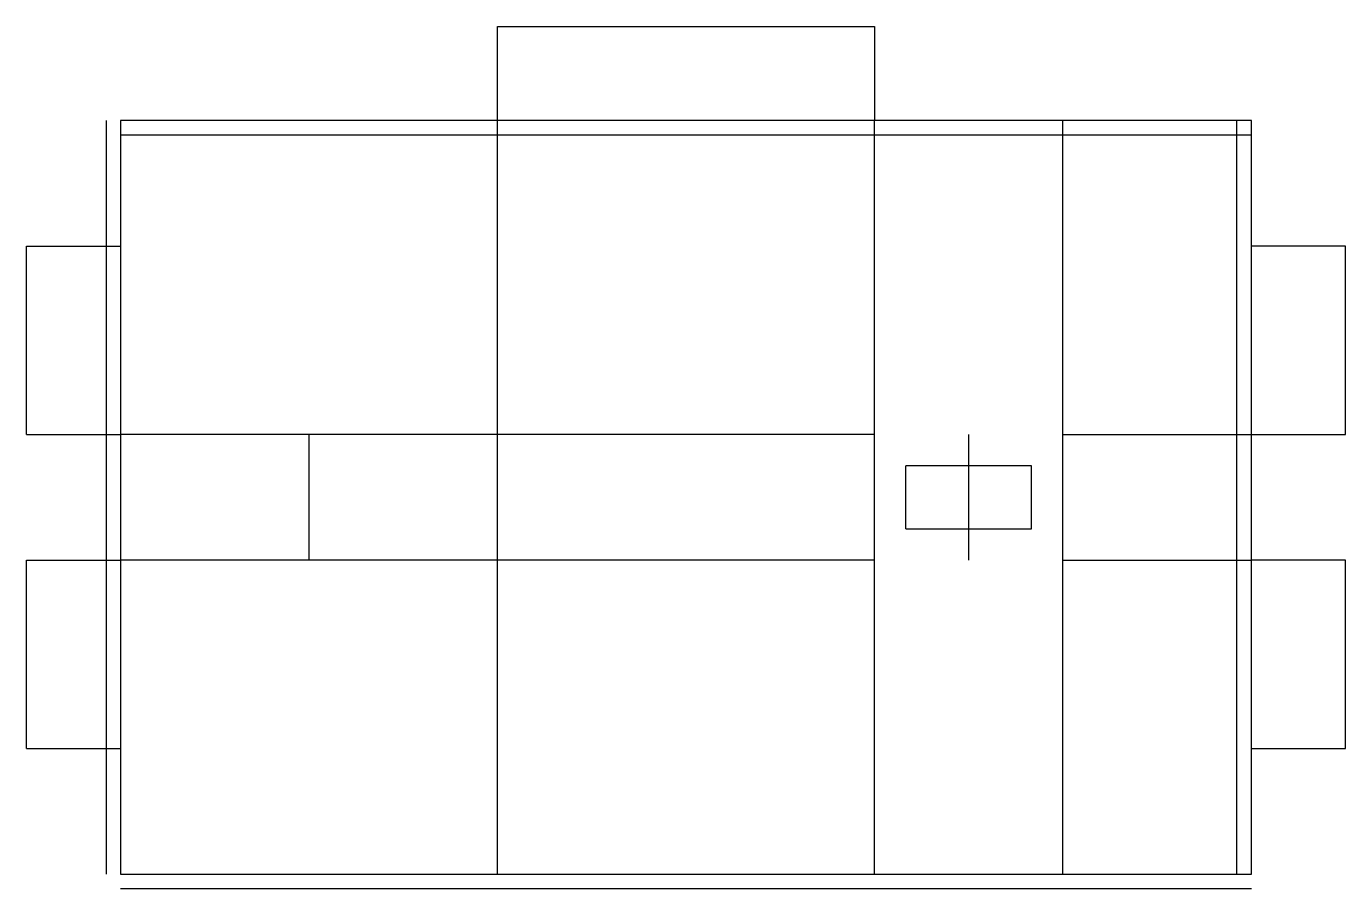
# Model space of a CAD drawing. Header units: metres. Extents: x -1500 to 19500, y -230 to 13500.
import ezdxf

# ---------------------------------------------------------------- set-up
doc = ezdxf.new("R2010")
doc.units = ezdxf.units.M
doc.layers.add('WALLS', color=7, linetype='Continuous')

msp = doc.modelspace()

# ---------------------------------------------------------------- linework, layer by layer
at = {"layer": 'WALLS'}
for p, q in [((6000, 12000), (6000, 13500)), ((6000, 13500), (12000, 13500)), ((12000, 13500), (12000, 12000)), ((-230, 12000), (-230, 0)), ((18000, 12000), (0, 12000)), ((0, 12000), (0, 0)), ((6000, 7000), (6000, 12000)), ((12000, 7000), (12000, 12000)), ((15000, 7000), (15000, 12000)), ((17770, 0), (17770, 12000)), ((18000, 0), (18000, 12000)), ((18000, 11770), (0, 11770)), ((-1500, 7000), (-1500, 10000)), ((-1500, 10000), (0, 10000)), ((19500, 10000), (18000, 10000)), ((19500, 7000), (19500, 10000)), ((-1500, 7000), (0, 7000)), ((6000, 7000), (0, 7000)), ((3000, 5000), (3000, 7000)), ((12000, 7000), (6000, 7000)), ((6000, 5000), (6000, 7000)), ((12000, 5000), (12000, 7000)), ((13500, 5000), (13500, 7000)), ((15000, 7000), (18000, 7000)), ((15000, 5000), (15000, 7000)), ((18000, 7000), (19500, 7000)), ((12500, 5500), (12500, 6500)), ((14500, 6500), (12500, 6500)), ((14500, 5500), (14500, 6500)), ((12500, 5500), (14500, 5500)), ((-1500, 2000), (-1500, 5000)), ((-1500, 5000), (0, 5000)), ((6000, 5000), (0, 5000)), ((6000, 0), (6000, 5000)), ((12000, 5000), (6000, 5000)), ((12000, 0), (12000, 5000)), ((15000, 0), (15000, 5000)), ((15000, 5000), (18000, 5000)), ((19500, 5000), (18000, 5000)), ((19500, 2000), (19500, 5000)), ((-1500, 2000), (0, 2000)), ((18000, 2000), (19500, 2000)), ((0, 0), (18000, 0)), ((0, -230), (18000, -230))]:
    msp.add_line(p, q, dxfattribs=at)

doc.saveas('drawing.dxf')
